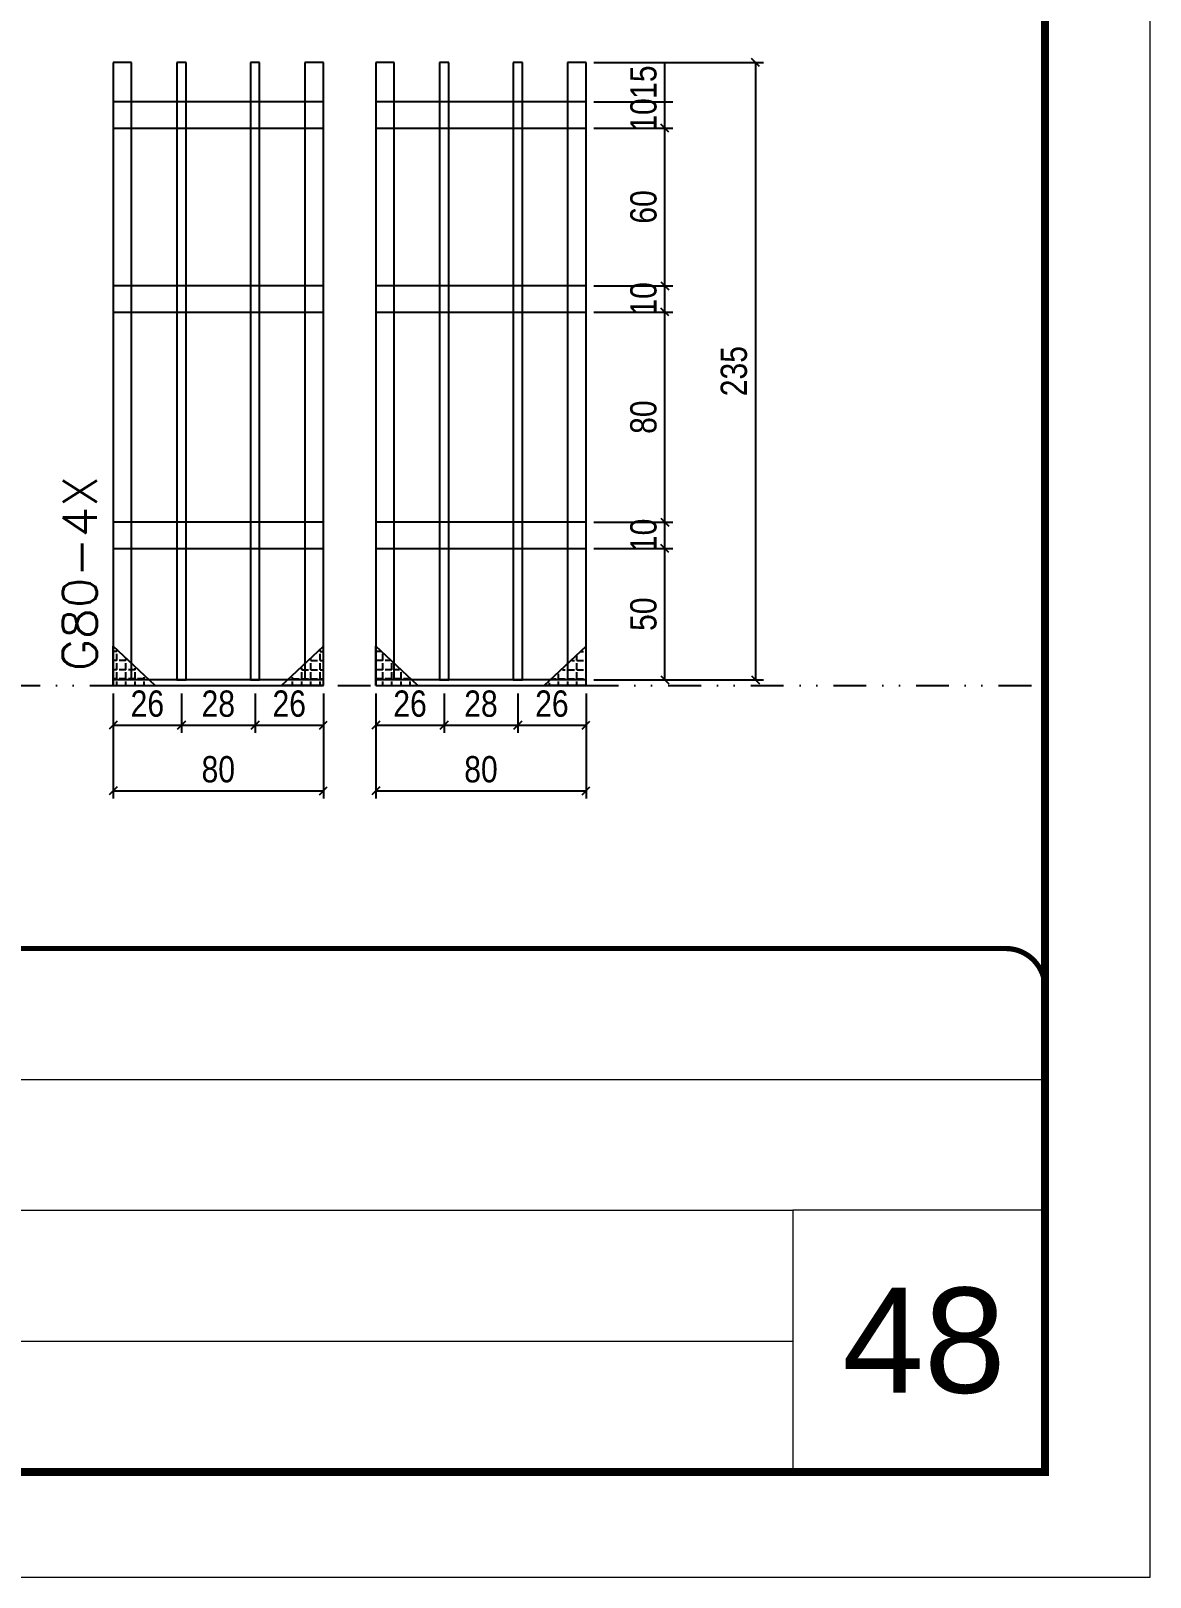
# Model space of a CAD drawing. Header units: millimetres. Extents: x 1945 to 8225, y 304 to 15137.
# Drawn here: x 7759 to 8185, y 1453 to 2041 of the extents above; entities that cross this region are included whole.
import ezdxf

# ---------------------------------------------------------------- set-up
doc = ezdxf.new("R2010")
doc.units = ezdxf.units.MM
for name, pattern in [('CONTINUO', [0]), ('DASHED', [0.75, 0.5, -0.25]), ('DIVIDE2', [0.625, 0.25, -0.125, 0, -0.125, 0, -0.125])]:
    doc.linetypes.add(name, pattern=pattern)
for name, color, linetype in [('00 - FELIPE', 2, 'Continuous'), ('COTA', 241, 'Continuous'), ('Nível', 160, 'Continuous'), ('SARR_2.2x10', 60, 'Continuous'), ('SARR_2.2x7', 40, 'Continuous'), ('SARR_3.5x7', 81, 'Continuous')]:
    doc.layers.add(name, color=color, linetype=linetype)
for name, color, linetype, lineweight in [('CARIMBO', 255, 'Continuous', 9), ('Folhas', 255, 'Continuous', 9), ('SARRAFO DE PRESSAO', 251, 'DASHED', 9), ('Texto Seção', 7, 'Continuous', 15)]:
    doc.layers.add(name, color=color, linetype=linetype, lineweight=lineweight)
doc.styles.add('ARIAL', font='arial.ttf')
doc.styles.add('COTA TECNICA', font='techl___.ttf', dxfattribs={"height": 10})
doc.styles.add('REGUA-120', font='ROMANS.shx', dxfattribs={"height": 15})
doc.dimstyles.new('PAINEL', dxfattribs={"dimtxt": 10, "dimasz": 3, "dimexe": 3, "dimexo": 3, "dimgap": 3, "dimtad": 1, "dimdec": 1, "dimzin": 12, "dimdsep": 46, "dimtxsty": 'COTA TECNICA', "dimblk1": 'OBLIQUE', "dimblk2": 'OBLIQUE', "dimsah": 1, "dimcen": 0.9, "dimclrd": 4, "dimclre": 4, "dimclrt": 240, "dimadec": 1, "dimazin": 3, "dimtfac": 1, "dimtdec": 1, "dimtmove": 0, "dimatfit": 3, "dimfxl": 1, "dimtolj": 1, "dimtzin": 12, "dimarcsym": 0})
doc.dimstyles.new('PAINEL-NOVA', dxfattribs={"dimtxt": 10, "dimasz": 3, "dimexe": 3, "dimexo": 3, "dimgap": 3, "dimtad": 1, "dimdec": 1, "dimzin": 12, "dimdsep": 46, "dimtxsty": 'COTA TECNICA', "dimblk1": 'OBLIQUE', "dimblk2": 'OBLIQUE', "dimsah": 1, "dimcen": 0.9, "dimclrd": 4, "dimclre": 4, "dimclrt": 240, "dimadec": 1, "dimazin": 3, "dimtfac": 1, "dimtdec": 1, "dimtix": 1, "dimtmove": 0, "dimatfit": 3, "dimfxl": 1, "dimtolj": 1, "dimtzin": 12, "dimarcsym": 0})
pattern_1 = [(0, (33507.324, 9366.3574), (0, 3.4925), [2.54, -0.9525]), (90, (33507.324, 9366.3574), (-3.4925, 2e-16), [2.54, -0.9525])]

# ---------------------------------------------------------------- blocks, each defined once
blk = doc.blocks.new('9999999999')
at = {"color": 30, "linetype": 'CONTINUO'}
for p, q in [((98564.56, 34379.64), (99583.98, 34379.64)), ((98564.56, 34329.83), (99487.98, 34329.83)), ((99583.98, 34329.83), (99487.98, 34329.83)), ((99487.98, 34329.83), (99487.98, 34230.21)), ((98564.56, 34280.02), (99487.98, 34280.02))]:
    blk.add_line(p, q, dxfattribs=at)
at = {"color": 30, "linetype": 'CONTINUO', "const_width": 2}
blk.add_lwpolyline([(99583.98, 34230.21), (99583.98, 34414.45, 0.414214), (99568.98, 34429.45), (98228.98, 34429.45, 0.414214), (98213.98, 34414.45), (98213.98, 34245.21, 0.414214), (98228.98, 34230.21), (99583.98, 34230.21)], format="xyb", dxfattribs=at)
at = {"layer": 'Folhas'}
blk.add_lwpolyline([(98138.98, 34190.21), (99623.98, 34190.21), (99623.98, 35240.21), (98138.98, 35240.21)], close=True, dxfattribs=at)
at = {"layer": 'Folhas', "color": 30, "const_width": 3}
blk.add_lwpolyline([(98213.98, 34230.21), (99583.98, 34230.21), (99583.98, 35200.21), (98213.98, 35200.21)], close=True, dxfattribs=at)
blk = doc.blocks.new('_Oblique')
at = {"color": 0, "linetype": 'ByBlock', "lineweight": -2}
blk.add_line((-0.5, -0.5), (0.5, 0.5), dxfattribs=at)
blk = doc.blocks.new('*D1244')
at = {"layer": 'COTA', "color": 4, "linetype": 'Continuous', "lineweight": -2, "ltscale": 30, "transparency": 16777216}
for p, q in [((7790.14, 1789.07), (7790.14, 1749.07)), ((7870.14, 1789.07), (7870.14, 1749.07)), ((7790.14, 1752.07), (7870.14, 1752.07))]:
    blk.add_line(p, q, dxfattribs=at)
at = {"layer": 'Defpoints', "color": 0, "linetype": 'Continuous', "ltscale": 30, "transparency": 16777216}
for p in [(7790.14, 1792.07), (7870.14, 1792.07), (7870.14, 1752.07)]:
    blk.add_point(p, dxfattribs=at)
at = {"layer": 'COTA', "color": 4, "linetype": 'Continuous', "lineweight": -2, "ltscale": 30, "transparency": 16777216, "xscale": 3, "yscale": 3, "zscale": 3, "rotation": 180}
blk.add_blockref('_Oblique', (7790.14, 1752.07), dxfattribs=at)
at = {"layer": 'COTA', "color": 4, "linetype": 'Continuous', "lineweight": -2, "ltscale": 30, "transparency": 16777216, "xscale": 3, "yscale": 3, "zscale": 3}
blk.add_blockref('_Oblique', (7870.14, 1752.07), dxfattribs=at)
at = {"layer": 'COTA', "color": 240, "linetype": 'Continuous', "ltscale": 30, "transparency": 16777216, "insert": (7830.14, 1760.19), "char_height": 10, "attachment_point": 5, "style": 'COTA TECNICA'}
blk.add_mtext('\\A1;80', dxfattribs=at)
blk = doc.blocks.new('*D1245')
at = {"layer": 'COTA', "color": 4, "linetype": 'Continuous', "lineweight": -2, "ltscale": 30, "transparency": 16777216}
for p, q in [((7790.14, 1789.07), (7790.14, 1774.07)), ((7816.14, 1789.07), (7816.14, 1774.07)), ((7790.14, 1777.07), (7816.14, 1777.07))]:
    blk.add_line(p, q, dxfattribs=at)
at = {"layer": 'Defpoints', "color": 0, "linetype": 'Continuous', "ltscale": 30, "transparency": 16777216}
for p in [(7790.14, 1792.07), (7816.14, 1792.07), (7816.14, 1777.07)]:
    blk.add_point(p, dxfattribs=at)
at = {"layer": 'COTA', "color": 4, "linetype": 'Continuous', "lineweight": -2, "ltscale": 30, "transparency": 16777216, "xscale": 3, "yscale": 3, "zscale": 3, "rotation": 180}
blk.add_blockref('_Oblique', (7790.14, 1777.07), dxfattribs=at)
at = {"layer": 'COTA', "color": 4, "linetype": 'Continuous', "lineweight": -2, "ltscale": 30, "transparency": 16777216, "xscale": 3, "yscale": 3, "zscale": 3}
blk.add_blockref('_Oblique', (7816.14, 1777.07), dxfattribs=at)
at = {"layer": 'COTA', "color": 240, "linetype": 'Continuous', "ltscale": 30, "transparency": 16777216, "insert": (7803.14, 1785.17), "char_height": 10, "attachment_point": 5, "style": 'COTA TECNICA'}
blk.add_mtext('\\A1;26', dxfattribs=at)
blk = doc.blocks.new('*D1246')
at = {"layer": 'COTA', "color": 4, "linetype": 'Continuous', "lineweight": -2, "ltscale": 30, "transparency": 16777216}
for p, q in [((7816.14, 1789.07), (7816.14, 1774.07)), ((7844.14, 1789.07), (7844.14, 1774.07)), ((7816.14, 1777.07), (7844.14, 1777.07))]:
    blk.add_line(p, q, dxfattribs=at)
at = {"layer": 'Defpoints', "color": 0, "linetype": 'Continuous', "ltscale": 30, "transparency": 16777216}
for p in [(7816.14, 1792.07), (7844.14, 1792.07), (7844.14, 1777.07)]:
    blk.add_point(p, dxfattribs=at)
at = {"layer": 'COTA', "color": 4, "linetype": 'Continuous', "lineweight": -2, "ltscale": 30, "transparency": 16777216, "xscale": 3, "yscale": 3, "zscale": 3, "rotation": 180}
blk.add_blockref('_Oblique', (7816.14, 1777.07), dxfattribs=at)
at = {"layer": 'COTA', "color": 4, "linetype": 'Continuous', "lineweight": -2, "ltscale": 30, "transparency": 16777216, "xscale": 3, "yscale": 3, "zscale": 3}
blk.add_blockref('_Oblique', (7844.14, 1777.07), dxfattribs=at)
at = {"layer": 'COTA', "color": 240, "linetype": 'Continuous', "ltscale": 30, "transparency": 16777216, "insert": (7830.14, 1785.16), "char_height": 10, "attachment_point": 5, "style": 'COTA TECNICA'}
blk.add_mtext('\\A1;28', dxfattribs=at)
blk = doc.blocks.new('*D1247')
at = {"layer": 'COTA', "color": 4, "linetype": 'Continuous', "lineweight": -2, "ltscale": 30, "transparency": 16777216}
for p, q in [((7844.14, 1789.07), (7844.14, 1774.07)), ((7870.14, 1789.07), (7870.14, 1774.07)), ((7844.14, 1777.07), (7870.14, 1777.07))]:
    blk.add_line(p, q, dxfattribs=at)
at = {"layer": 'Defpoints', "color": 0, "linetype": 'Continuous', "ltscale": 30, "transparency": 16777216}
for p in [(7844.14, 1792.07), (7870.14, 1792.07), (7870.14, 1777.07)]:
    blk.add_point(p, dxfattribs=at)
at = {"layer": 'COTA', "color": 4, "linetype": 'Continuous', "lineweight": -2, "ltscale": 30, "transparency": 16777216, "xscale": 3, "yscale": 3, "zscale": 3, "rotation": 180}
blk.add_blockref('_Oblique', (7844.14, 1777.07), dxfattribs=at)
at = {"layer": 'COTA', "color": 4, "linetype": 'Continuous', "lineweight": -2, "ltscale": 30, "transparency": 16777216, "xscale": 3, "yscale": 3, "zscale": 3}
blk.add_blockref('_Oblique', (7870.14, 1777.07), dxfattribs=at)
at = {"layer": 'COTA', "color": 240, "linetype": 'Continuous', "ltscale": 30, "transparency": 16777216, "insert": (7857.14, 1785.17), "char_height": 10, "attachment_point": 5, "style": 'COTA TECNICA'}
blk.add_mtext('\\A1;26', dxfattribs=at)
blk = doc.blocks.new('*D1248')
at = {"layer": 'COTA', "color": 4, "linetype": 'Continuous', "lineweight": -2, "ltscale": 30, "transparency": 16777216}
for p, q in [((7973.14, 1844.27), (8003.14, 1844.27)), ((8000.14, 1794.27), (8000.14, 1844.27)), ((7973.14, 1794.27), (8003.14, 1794.27))]:
    blk.add_line(p, q, dxfattribs=at)
at = {"layer": 'Defpoints', "color": 0, "linetype": 'Continuous', "ltscale": 30, "transparency": 16777216}
for p in [(7970.14, 1844.27), (8000.14, 1844.27), (7970.14, 1794.27)]:
    blk.add_point(p, dxfattribs=at)
at = {"layer": 'COTA', "color": 4, "linetype": 'Continuous', "lineweight": -2, "ltscale": 30, "transparency": 16777216, "xscale": 3, "yscale": 3, "zscale": 3}
for p, rotation in [((8000.14, 1844.27), 90), ((8000.14, 1794.27), 270)]:
    blk.add_blockref('_Oblique', p, dxfattribs=dict(at, rotation=rotation))
at = {"layer": 'COTA', "color": 240, "linetype": 'Continuous', "ltscale": 30, "transparency": 16777216, "insert": (7992.03, 1819.27), "char_height": 10, "attachment_point": 5, "rotation": 90, "style": 'COTA TECNICA'}
blk.add_mtext('\\A1;50', dxfattribs=at)
blk = doc.blocks.new('*D1249')
at = {"layer": 'COTA', "color": 4, "linetype": 'Continuous', "lineweight": -2, "ltscale": 30, "transparency": 16777216}
for p, q in [((7973.14, 1854.27), (8003.14, 1854.27)), ((8000.14, 1844.27), (8000.14, 1854.27)), ((7973.14, 1844.27), (8003.14, 1844.27))]:
    blk.add_line(p, q, dxfattribs=at)
at = {"layer": 'Defpoints', "color": 0, "linetype": 'Continuous', "ltscale": 30, "transparency": 16777216}
for p in [(7970.14, 1854.27), (8000.14, 1854.27), (7970.14, 1844.27)]:
    blk.add_point(p, dxfattribs=at)
at = {"layer": 'COTA', "color": 240, "linetype": 'Continuous', "ltscale": 30, "transparency": 16777216, "insert": (7992.04, 1849.27), "char_height": 10, "attachment_point": 5, "rotation": 90, "style": 'COTA TECNICA'}
blk.add_mtext('\\A1;10', dxfattribs=at)
blk = doc.blocks.new('*D1250')
at = {"layer": 'COTA', "color": 4, "linetype": 'Continuous', "lineweight": -2, "ltscale": 30, "transparency": 16777216}
for p, q in [((7973.14, 1934.27), (8003.14, 1934.27)), ((8000.14, 1854.27), (8000.14, 1934.27)), ((7973.14, 1854.27), (8003.14, 1854.27))]:
    blk.add_line(p, q, dxfattribs=at)
at = {"layer": 'Defpoints', "color": 0, "linetype": 'Continuous', "ltscale": 30, "transparency": 16777216}
for p in [(7970.14, 1934.27), (8000.14, 1934.27), (7970.14, 1854.27)]:
    blk.add_point(p, dxfattribs=at)
at = {"layer": 'COTA', "color": 4, "linetype": 'Continuous', "lineweight": -2, "ltscale": 30, "transparency": 16777216, "xscale": 3, "yscale": 3, "zscale": 3}
for p, rotation in [((8000.14, 1934.27), 90), ((8000.14, 1854.27), 270)]:
    blk.add_blockref('_Oblique', p, dxfattribs=dict(at, rotation=rotation))
at = {"layer": 'COTA', "color": 240, "linetype": 'Continuous', "ltscale": 30, "transparency": 16777216, "insert": (7992.02, 1894.27), "char_height": 10, "attachment_point": 5, "rotation": 90, "style": 'COTA TECNICA'}
blk.add_mtext('\\A1;80', dxfattribs=at)
blk = doc.blocks.new('*D1251')
at = {"layer": 'COTA', "color": 4, "linetype": 'Continuous', "lineweight": -2, "ltscale": 30, "transparency": 16777216}
for p, q in [((7973.14, 1944.27), (8003.14, 1944.27)), ((8000.14, 1934.27), (8000.14, 1944.27)), ((7973.14, 1934.27), (8003.14, 1934.27))]:
    blk.add_line(p, q, dxfattribs=at)
at = {"layer": 'Defpoints', "color": 0, "linetype": 'Continuous', "ltscale": 30, "transparency": 16777216}
for p in [(7970.14, 1944.27), (8000.14, 1944.27), (7970.14, 1934.27)]:
    blk.add_point(p, dxfattribs=at)
at = {"layer": 'COTA', "color": 240, "linetype": 'Continuous', "ltscale": 30, "transparency": 16777216, "insert": (7992.04, 1939.27), "char_height": 10, "attachment_point": 5, "rotation": 90, "style": 'COTA TECNICA'}
blk.add_mtext('\\A1;10', dxfattribs=at)
blk = doc.blocks.new('*D1252')
at = {"layer": 'COTA', "color": 4, "linetype": 'Continuous', "lineweight": -2, "ltscale": 30, "transparency": 16777216}
for p, q in [((7973.14, 2004.27), (8003.14, 2004.27)), ((8000.14, 1944.27), (8000.14, 2004.27)), ((7973.14, 1944.27), (8003.14, 1944.27))]:
    blk.add_line(p, q, dxfattribs=at)
at = {"layer": 'Defpoints', "color": 0, "linetype": 'Continuous', "ltscale": 30, "transparency": 16777216}
for p in [(7970.14, 2004.27), (8000.14, 2004.27), (7970.14, 1944.27)]:
    blk.add_point(p, dxfattribs=at)
at = {"layer": 'COTA', "color": 4, "linetype": 'Continuous', "lineweight": -2, "ltscale": 30, "transparency": 16777216, "xscale": 3, "yscale": 3, "zscale": 3}
for p, rotation in [((8000.14, 2004.27), 90), ((8000.14, 1944.27), 270)]:
    blk.add_blockref('_Oblique', p, dxfattribs=dict(at, rotation=rotation))
at = {"layer": 'COTA', "color": 240, "linetype": 'Continuous', "ltscale": 30, "transparency": 16777216, "insert": (7992.04, 1974.27), "char_height": 10, "attachment_point": 5, "rotation": 90, "style": 'COTA TECNICA'}
blk.add_mtext('\\A1;60', dxfattribs=at)
blk = doc.blocks.new('*D1253')
at = {"layer": 'COTA', "color": 4, "linetype": 'Continuous', "lineweight": -2, "ltscale": 30, "transparency": 16777216}
for p, q in [((7973.14, 2014.27), (8003.14, 2014.27)), ((8000.14, 2004.27), (8000.14, 2014.27)), ((7973.14, 2004.27), (8003.14, 2004.27))]:
    blk.add_line(p, q, dxfattribs=at)
at = {"layer": 'Defpoints', "color": 0, "linetype": 'Continuous', "ltscale": 30, "transparency": 16777216}
for p in [(7970.14, 2014.27), (8000.14, 2014.27), (7970.14, 2004.27)]:
    blk.add_point(p, dxfattribs=at)
at = {"layer": 'COTA', "color": 240, "linetype": 'Continuous', "ltscale": 30, "transparency": 16777216, "insert": (7992.04, 2009.27), "char_height": 10, "attachment_point": 5, "rotation": 90, "style": 'COTA TECNICA'}
blk.add_mtext('\\A1;10', dxfattribs=at)
blk = doc.blocks.new('*D1254')
at = {"layer": 'COTA', "color": 4, "linetype": 'Continuous', "lineweight": -2, "ltscale": 30, "transparency": 16777216}
for p, q in [((7973.14, 2029.27), (8003.14, 2029.27)), ((8000.14, 2014.27), (8000.14, 2029.27)), ((7973.14, 2014.27), (8003.14, 2014.27))]:
    blk.add_line(p, q, dxfattribs=at)
at = {"layer": 'Defpoints', "color": 0, "linetype": 'Continuous', "ltscale": 30, "transparency": 16777216}
for p in [(7970.14, 2029.27), (8000.14, 2029.27), (7970.14, 2014.27)]:
    blk.add_point(p, dxfattribs=at)
at = {"layer": 'COTA', "color": 240, "linetype": 'Continuous', "ltscale": 30, "transparency": 16777216, "insert": (7992.03, 2021.77), "char_height": 10, "attachment_point": 5, "rotation": 90, "style": 'COTA TECNICA'}
blk.add_mtext('\\A1;15', dxfattribs=at)
blk = doc.blocks.new('*D1255')
at = {"layer": 'COTA', "color": 4, "linetype": 'Continuous', "lineweight": -2, "ltscale": 30, "transparency": 16777216}
for p, q in [((7890.14, 1789.07), (7890.14, 1749.07)), ((7970.14, 1789.07), (7970.14, 1749.07)), ((7890.14, 1752.07), (7970.14, 1752.07))]:
    blk.add_line(p, q, dxfattribs=at)
at = {"layer": 'Defpoints', "color": 0, "linetype": 'Continuous', "ltscale": 30, "transparency": 16777216}
for p in [(7890.14, 1792.07), (7970.14, 1792.07), (7970.14, 1752.07)]:
    blk.add_point(p, dxfattribs=at)
at = {"layer": 'COTA', "color": 4, "linetype": 'Continuous', "lineweight": -2, "ltscale": 30, "transparency": 16777216, "xscale": 3, "yscale": 3, "zscale": 3, "rotation": 180}
blk.add_blockref('_Oblique', (7890.14, 1752.07), dxfattribs=at)
at = {"layer": 'COTA', "color": 4, "linetype": 'Continuous', "lineweight": -2, "ltscale": 30, "transparency": 16777216, "xscale": 3, "yscale": 3, "zscale": 3}
blk.add_blockref('_Oblique', (7970.14, 1752.07), dxfattribs=at)
at = {"layer": 'COTA', "color": 240, "linetype": 'Continuous', "ltscale": 30, "transparency": 16777216, "insert": (7930.14, 1760.19), "char_height": 10, "attachment_point": 5, "style": 'COTA TECNICA'}
blk.add_mtext('\\A1;80', dxfattribs=at)
blk = doc.blocks.new('*D1256')
at = {"layer": 'COTA', "color": 4, "linetype": 'Continuous', "lineweight": -2, "ltscale": 30, "transparency": 16777216}
for p, q in [((7890.14, 1789.07), (7890.14, 1774.07)), ((7916.14, 1789.07), (7916.14, 1774.07)), ((7890.14, 1777.07), (7916.14, 1777.07))]:
    blk.add_line(p, q, dxfattribs=at)
at = {"layer": 'Defpoints', "color": 0, "linetype": 'Continuous', "ltscale": 30, "transparency": 16777216}
for p in [(7890.14, 1792.07), (7916.14, 1792.07), (7916.14, 1777.07)]:
    blk.add_point(p, dxfattribs=at)
at = {"layer": 'COTA', "color": 4, "linetype": 'Continuous', "lineweight": -2, "ltscale": 30, "transparency": 16777216, "xscale": 3, "yscale": 3, "zscale": 3, "rotation": 180}
blk.add_blockref('_Oblique', (7890.14, 1777.07), dxfattribs=at)
at = {"layer": 'COTA', "color": 4, "linetype": 'Continuous', "lineweight": -2, "ltscale": 30, "transparency": 16777216, "xscale": 3, "yscale": 3, "zscale": 3}
blk.add_blockref('_Oblique', (7916.14, 1777.07), dxfattribs=at)
at = {"layer": 'COTA', "color": 240, "linetype": 'Continuous', "ltscale": 30, "transparency": 16777216, "insert": (7903.14, 1785.17), "char_height": 10, "attachment_point": 5, "style": 'COTA TECNICA'}
blk.add_mtext('\\A1;26', dxfattribs=at)
blk = doc.blocks.new('*D1257')
at = {"layer": 'COTA', "color": 4, "linetype": 'Continuous', "lineweight": -2, "ltscale": 30, "transparency": 16777216}
for p, q in [((7916.14, 1789.07), (7916.14, 1774.07)), ((7944.14, 1789.07), (7944.14, 1774.07)), ((7916.14, 1777.07), (7944.14, 1777.07))]:
    blk.add_line(p, q, dxfattribs=at)
at = {"layer": 'Defpoints', "color": 0, "linetype": 'Continuous', "ltscale": 30, "transparency": 16777216}
for p in [(7916.14, 1792.07), (7944.14, 1792.07), (7944.14, 1777.07)]:
    blk.add_point(p, dxfattribs=at)
at = {"layer": 'COTA', "color": 4, "linetype": 'Continuous', "lineweight": -2, "ltscale": 30, "transparency": 16777216, "xscale": 3, "yscale": 3, "zscale": 3, "rotation": 180}
blk.add_blockref('_Oblique', (7916.14, 1777.07), dxfattribs=at)
at = {"layer": 'COTA', "color": 4, "linetype": 'Continuous', "lineweight": -2, "ltscale": 30, "transparency": 16777216, "xscale": 3, "yscale": 3, "zscale": 3}
blk.add_blockref('_Oblique', (7944.14, 1777.07), dxfattribs=at)
at = {"layer": 'COTA', "color": 240, "linetype": 'Continuous', "ltscale": 30, "transparency": 16777216, "insert": (7930.14, 1785.16), "char_height": 10, "attachment_point": 5, "style": 'COTA TECNICA'}
blk.add_mtext('\\A1;28', dxfattribs=at)
blk = doc.blocks.new('*D1258')
at = {"layer": 'COTA', "color": 4, "linetype": 'Continuous', "lineweight": -2, "ltscale": 30, "transparency": 16777216}
for p, q in [((7944.14, 1789.07), (7944.14, 1774.07)), ((7970.14, 1789.07), (7970.14, 1774.07)), ((7944.14, 1777.07), (7970.14, 1777.07))]:
    blk.add_line(p, q, dxfattribs=at)
at = {"layer": 'Defpoints', "color": 0, "linetype": 'Continuous', "ltscale": 30, "transparency": 16777216}
for p in [(7944.14, 1792.07), (7970.14, 1792.07), (7970.14, 1777.07)]:
    blk.add_point(p, dxfattribs=at)
at = {"layer": 'COTA', "color": 4, "linetype": 'Continuous', "lineweight": -2, "ltscale": 30, "transparency": 16777216, "xscale": 3, "yscale": 3, "zscale": 3, "rotation": 180}
blk.add_blockref('_Oblique', (7944.14, 1777.07), dxfattribs=at)
at = {"layer": 'COTA', "color": 4, "linetype": 'Continuous', "lineweight": -2, "ltscale": 30, "transparency": 16777216, "xscale": 3, "yscale": 3, "zscale": 3}
blk.add_blockref('_Oblique', (7970.14, 1777.07), dxfattribs=at)
at = {"layer": 'COTA', "color": 240, "linetype": 'Continuous', "ltscale": 30, "transparency": 16777216, "insert": (7957.14, 1785.17), "char_height": 10, "attachment_point": 5, "style": 'COTA TECNICA'}
blk.add_mtext('\\A1;26', dxfattribs=at)
blk = doc.blocks.new('GRA-D2')
at = {"layer": 'SARR_2.2x10'}
h = blk.add_hatch(dxfattribs=at)
h.set_pattern_fill('ANGLE', color=256, scale=0.5)
h.set_pattern_definition(pattern_1)
h.paths.add_polyline_path([(-7, 8), (0, 15), (0, 2.2), (-7, 2.2)])
h = blk.add_hatch(dxfattribs=at)
h.set_pattern_fill('ANGLE', color=256, scale=0.5)
h.set_pattern_definition(pattern_1)
h.paths.add_polyline_path([(-7, 8), (-7, 2.2), (-12.8, 2.2)])
h = blk.add_hatch(dxfattribs=at)
h.set_pattern_fill('ANGLE', color=256, scale=0.5)
h.set_pattern_definition(pattern_1)
h.paths.add_polyline_path([(-12.8, 2.2), (0, 2.2), (0, 0), (-15, 0)])
for p, q in [((-16, 0), (0, 15)), ((0, 0), (0, 15)), ((0, 0), (-16, 0))]:
    blk.add_line(p, q, dxfattribs=at)
at = {"layer": 'SARR_2.2x7'}
blk.add_line((0, 0), (0, 2.2), dxfattribs=at)
blk = doc.blocks.new('GRA-E2')
at = {"layer": 'SARR_2.2x7', "linetype": 'Continuous', "ltscale": 30, "xscale": -1}
blk.add_blockref('GRA-D2', (0, 0), dxfattribs=at)
blk = doc.blocks.new('*D1872')
at = {"layer": '00 - FELIPE', "color": 4, "lineweight": -2, "transparency": 16777216}
for p, q in [((7973.14, 2029.27), (8037.68, 2029.27)), ((8034.68, 2029.27), (8034.68, 1794.27)), ((7973.14, 1794.27), (8037.68, 1794.27))]:
    blk.add_line(p, q, dxfattribs=at)
at = {"layer": 'Defpoints', "color": 0, "transparency": 16777216}
for p in [(7970.14, 2029.27), (7970.14, 1794.27), (8034.68, 1794.27)]:
    blk.add_point(p, dxfattribs=at)
at = {"layer": '00 - FELIPE', "color": 4, "lineweight": -2, "transparency": 16777216, "xscale": 3, "yscale": 3, "zscale": 3}
for p, rotation in [((8034.68, 2029.27), 90), ((8034.68, 1794.27), 270)]:
    blk.add_blockref('_Oblique', p, dxfattribs=dict(at, rotation=rotation))
at = {"layer": '00 - FELIPE', "color": 240, "transparency": 16777216, "insert": (8026.46, 1911.77), "char_height": 10, "attachment_point": 5, "rotation": 90, "style": 'COTA TECNICA'}
blk.add_mtext('\\A1;235', dxfattribs=at)

msp = doc.modelspace()

# ---------------------------------------------------------------- linework, layer by layer
at = {"layer": 'Nível', "color": 4, "linetype": 'DIVIDE2', "ltscale": 50}
msp.add_line((6774.86, 1792.07), (8144.86, 1792.07), dxfattribs=at)
at = {"layer": 'SARR_2.2x10', "linetype": 'Continuous', "ltscale": 30}
for p, q in [((7870.14, 2014.27), (7790.14, 2014.27)), ((7790.14, 2014.27), (7790.14, 2004.27)), ((7870.14, 2004.27), (7870.14, 2014.27)), ((7970.14, 2014.27), (7890.14, 2014.27)), ((7890.14, 2014.27), (7890.14, 2004.27)), ((7970.14, 2004.27), (7970.14, 2014.27)), ((7790.14, 2004.27), (7870.14, 2004.27)), ((7890.14, 2004.27), (7970.14, 2004.27)), ((7870.14, 1944.27), (7790.14, 1944.27)), ((7790.14, 1944.27), (7790.14, 1934.27)), ((7870.14, 1934.27), (7870.14, 1944.27)), ((7970.14, 1944.27), (7890.14, 1944.27)), ((7890.14, 1944.27), (7890.14, 1934.27)), ((7970.14, 1934.27), (7970.14, 1944.27)), ((7790.14, 1934.27), (7870.14, 1934.27)), ((7890.14, 1934.27), (7970.14, 1934.27)), ((7870.14, 1854.27), (7790.14, 1854.27)), ((7790.14, 1854.27), (7790.14, 1844.27)), ((7870.14, 1844.27), (7870.14, 1854.27)), ((7970.14, 1854.27), (7890.14, 1854.27)), ((7890.14, 1854.27), (7890.14, 1844.27)), ((7970.14, 1844.27), (7970.14, 1854.27)), ((7790.14, 1844.27), (7870.14, 1844.27)), ((7890.14, 1844.27), (7970.14, 1844.27))]:
    msp.add_line(p, q, dxfattribs=at)
at = {"layer": 'SARR_2.2x7', "linetype": 'Continuous', "ltscale": 30}
for p, q in [((7790.14, 2029.27), (7790.14, 1792.07)), ((7797.14, 2029.27), (7790.14, 2029.27)), ((7797.14, 1794.27), (7797.14, 2029.27)), ((7870.14, 2029.27), (7863.14, 2029.27)), ((7863.14, 2029.27), (7863.14, 1794.27)), ((7870.14, 1792.07), (7870.14, 2029.27)), ((7890.14, 2029.27), (7890.14, 1792.07)), ((7897.14, 2029.27), (7890.14, 2029.27)), ((7897.14, 1794.27), (7897.14, 2029.27)), ((7970.14, 2029.27), (7963.14, 2029.27)), ((7963.14, 2029.27), (7963.14, 1794.27)), ((7970.14, 1794.27), (7970.14, 2029.27)), ((7870.14, 1794.27), (7790.14, 1794.27)), ((7790.14, 1792.07), (7870.14, 1792.07)), ((7970.14, 1794.27), (7890.14, 1794.27)), ((7890.14, 1792.07), (7970.14, 1792.07))]:
    msp.add_line(p, q, dxfattribs=at)
at = {"layer": 'SARR_3.5x7', "linetype": 'Continuous', "ltscale": 30}
for p, q in [((7817.89, 2029.27), (7814.39, 2029.27)), ((7814.39, 2029.27), (7814.39, 1794.27)), ((7817.89, 1794.27), (7817.89, 2029.27)), ((7845.89, 2029.27), (7842.39, 2029.27)), ((7842.39, 2029.27), (7842.39, 1794.27)), ((7845.89, 1794.27), (7845.89, 2029.27)), ((7917.89, 2029.27), (7914.39, 2029.27)), ((7914.39, 2029.27), (7914.39, 1794.27)), ((7917.89, 1794.27), (7917.89, 2029.27)), ((7945.89, 2029.27), (7942.39, 2029.27)), ((7942.39, 2029.27), (7942.39, 1794.27)), ((7945.89, 1794.27), (7945.89, 2029.27)), ((7814.39, 1794.27), (7817.89, 1794.27)), ((7842.39, 1794.27), (7845.89, 1794.27)), ((7914.39, 1794.27), (7917.89, 1794.27)), ((7942.39, 1794.27), (7945.89, 1794.27))]:
    msp.add_line(p, q, dxfattribs=at)

# ---------------------------------------------------------------- block references
at = {"layer": 'SARR_2.2x7', "linetype": 'Continuous', "ltscale": 30}
for name, p in [('GRA-E2', (7790.14, 1792.07)), ('GRA-D2', (7870.14, 1792.07)), ('GRA-E2', (7890.14, 1792.07)), ('GRA-D2', (7970.14, 1792.07))]:
    msp.add_blockref(name, p, dxfattribs=at)
at = {"layer": 'SARRAFO DE PRESSAO', "color": 6, "linetype": 'ByBlock'}
msp.add_blockref('9999999999', (-91439.12, -32737.42), dxfattribs=at)

# ---------------------------------------------------------------- texts
at = {"layer": 'CARIMBO', "style": 'ARIAL'}
msp.add_text('48', height=40, dxfattribs=at).set_placement((8067.72, 1522.93))
at = {"layer": 'Texto Seção', "style": 'REGUA-120', "width": 1.05}
msp.add_text('G80-4X', height=13, rotation=90, dxfattribs=at).set_placement((7783.9, 1797.56))

# ---------------------------------------------------------------- dimensions: what is measured, and where the dimension line sits
at = {"layer": '00 - FELIPE'}
dim = msp.add_linear_dim(base=(8034.68, 1794.27), p1=(7970.14, 2029.27), p2=(7970.14, 1794.27), angle=90, dimstyle='PAINEL', dxfattribs=at)
dim.commit()
dim.dimension.update_dxf_attribs({"geometry": '*D1872', "text_midpoint": (8026.46, 1911.77)})
at = {"layer": 'COTA', "linetype": 'Continuous', "ltscale": 30}
for base, p1, p2, picture, middle in [((8000.14, 2029.27), (7970.14, 2014.27), (7970.14, 2029.27), '*D1254', (7992.03, 2021.77)), ((8000.14, 2014.27), (7970.14, 2004.27), (7970.14, 2014.27), '*D1253', (7992.04, 2009.27)), ((8000.14, 2004.27), (7970.14, 1944.27), (7970.14, 2004.27), '*D1252', (7992.04, 1974.27)), ((8000.14, 1944.27), (7970.14, 1934.27), (7970.14, 1944.27), '*D1251', (7992.04, 1939.27)), ((8000.14, 1934.27), (7970.14, 1854.27), (7970.14, 1934.27), '*D1250', (7992.02, 1894.27)), ((8000.14, 1854.27), (7970.14, 1844.27), (7970.14, 1854.27), '*D1249', (7992.04, 1849.27)), ((8000.14, 1844.27), (7970.14, 1794.27), (7970.14, 1844.27), '*D1248', (7992.03, 1819.27))]:
    dim = msp.add_linear_dim(base=base, p1=p1, p2=p2, angle=90, dimstyle='PAINEL-NOVA', dxfattribs=at)
    dim.commit()
    dim.dimension.update_dxf_attribs({"geometry": picture, "text_midpoint": middle})
for base, p1, p2, picture, middle in [((7870.14, 1752.07), (7790.14, 1792.07), (7870.14, 1792.07), '*D1244', (7830.14, 1760.19)), ((7816.14, 1777.07), (7790.14, 1792.07), (7816.14, 1792.07), '*D1245', (7803.14, 1785.17)), ((7844.14, 1777.07), (7816.14, 1792.07), (7844.14, 1792.07), '*D1246', (7830.14, 1785.16)), ((7870.14, 1777.07), (7844.14, 1792.07), (7870.14, 1792.07), '*D1247', (7857.14, 1785.17)), ((7970.14, 1752.07), (7890.14, 1792.07), (7970.14, 1792.07), '*D1255', (7930.14, 1760.19)), ((7916.14, 1777.07), (7890.14, 1792.07), (7916.14, 1792.07), '*D1256', (7903.14, 1785.17)), ((7944.14, 1777.07), (7916.14, 1792.07), (7944.14, 1792.07), '*D1257', (7930.14, 1785.16)), ((7970.14, 1777.07), (7944.14, 1792.07), (7970.14, 1792.07), '*D1258', (7957.14, 1785.17))]:
    dim = msp.add_linear_dim(base=base, p1=p1, p2=p2, dimstyle='PAINEL-NOVA', dxfattribs=at)
    dim.commit()
    dim.dimension.update_dxf_attribs({"geometry": picture, "text_midpoint": middle})

doc.saveas('drawing.dxf')
